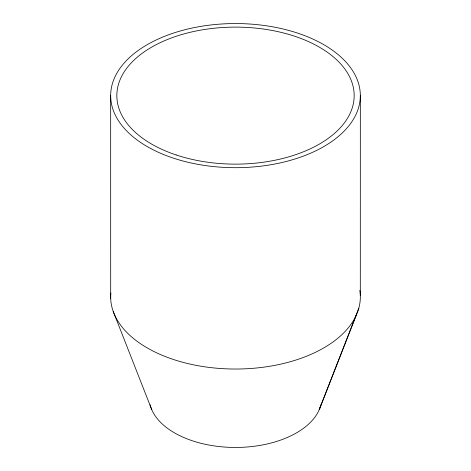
<?xml version="1.0" encoding="UTF-8"?>
<svg xmlns="http://www.w3.org/2000/svg" width="471" height="471" viewBox="0 0 471 471"><rect width="100%" height="100%" fill="white"/><g stroke="black" fill="none" stroke-linecap="round" stroke-linejoin="round"><path stroke-width="0.71" d="M360.303 295.341L360.333 95.619A124.833 72.069 0 0 0 173.087 33.206A124.833 72.069 0 0 0 173.087 158.038A124.833 72.069 0 0 0 360.333 95.619M358.796 308.228L319.22 409.729L356.547 314.563M113.205 311.413L151.78 409.729M110.667 95.619L110.697 298.573M359.815 290.383A124.833 72.069 0 0 1 237.778 369.017A124.833 72.069 0 0 1 110.856 293.009M320.928 404.713A86.305 49.826 0 0 1 235.5 447.45A86.305 49.826 0 0 1 150.072 404.713M176.166 154.953A118.668 68.513 0 0 0 354.168 95.619A118.668 68.513 0 0 0 176.166 36.291A118.668 68.513 0 0 0 176.166 154.953"/></g></svg>
